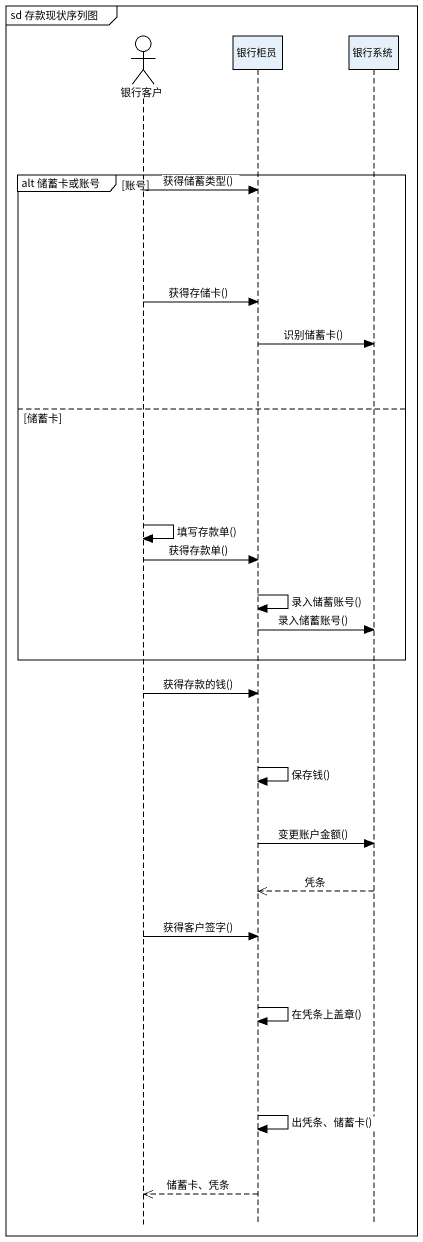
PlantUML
@startuml
mainframe sd 存款现状序列图
hide footbox
actor 银行客户
participant 银行柜员
participant 银行系统

group alt 储蓄卡或账号 [账号]
  银行客户 -> 银行柜员 : 获得储蓄类型()
  银行客户 -> 银行柜员 : 获得存储卡()
  银行柜员 -> 银行系统 : 识别储蓄卡()
else 储蓄卡
  银行客户 -> 银行客户 : 填写存款单()
  银行客户 -> 银行柜员 : 获得存款单()
  银行柜员 -> 银行柜员 : 录入储蓄账号()
  银行柜员 -> 银行系统 : 录入储蓄账号()
end
银行客户 -> 银行柜员 : 获得存款的钱()
银行柜员 -> 银行柜员 : 保存钱()
银行柜员 -> 银行系统 : 变更账户金额()
银行系统 -->> 银行柜员 : 凭条
银行客户 -> 银行柜员 : 获得客户签字()
银行柜员 -> 银行柜员 : 在凭条上盖章()
银行柜员 -> 银行柜员 : 出凭条、储蓄卡()
银行柜员 -->> 银行客户 : 储蓄卡、凭条
@enduml
